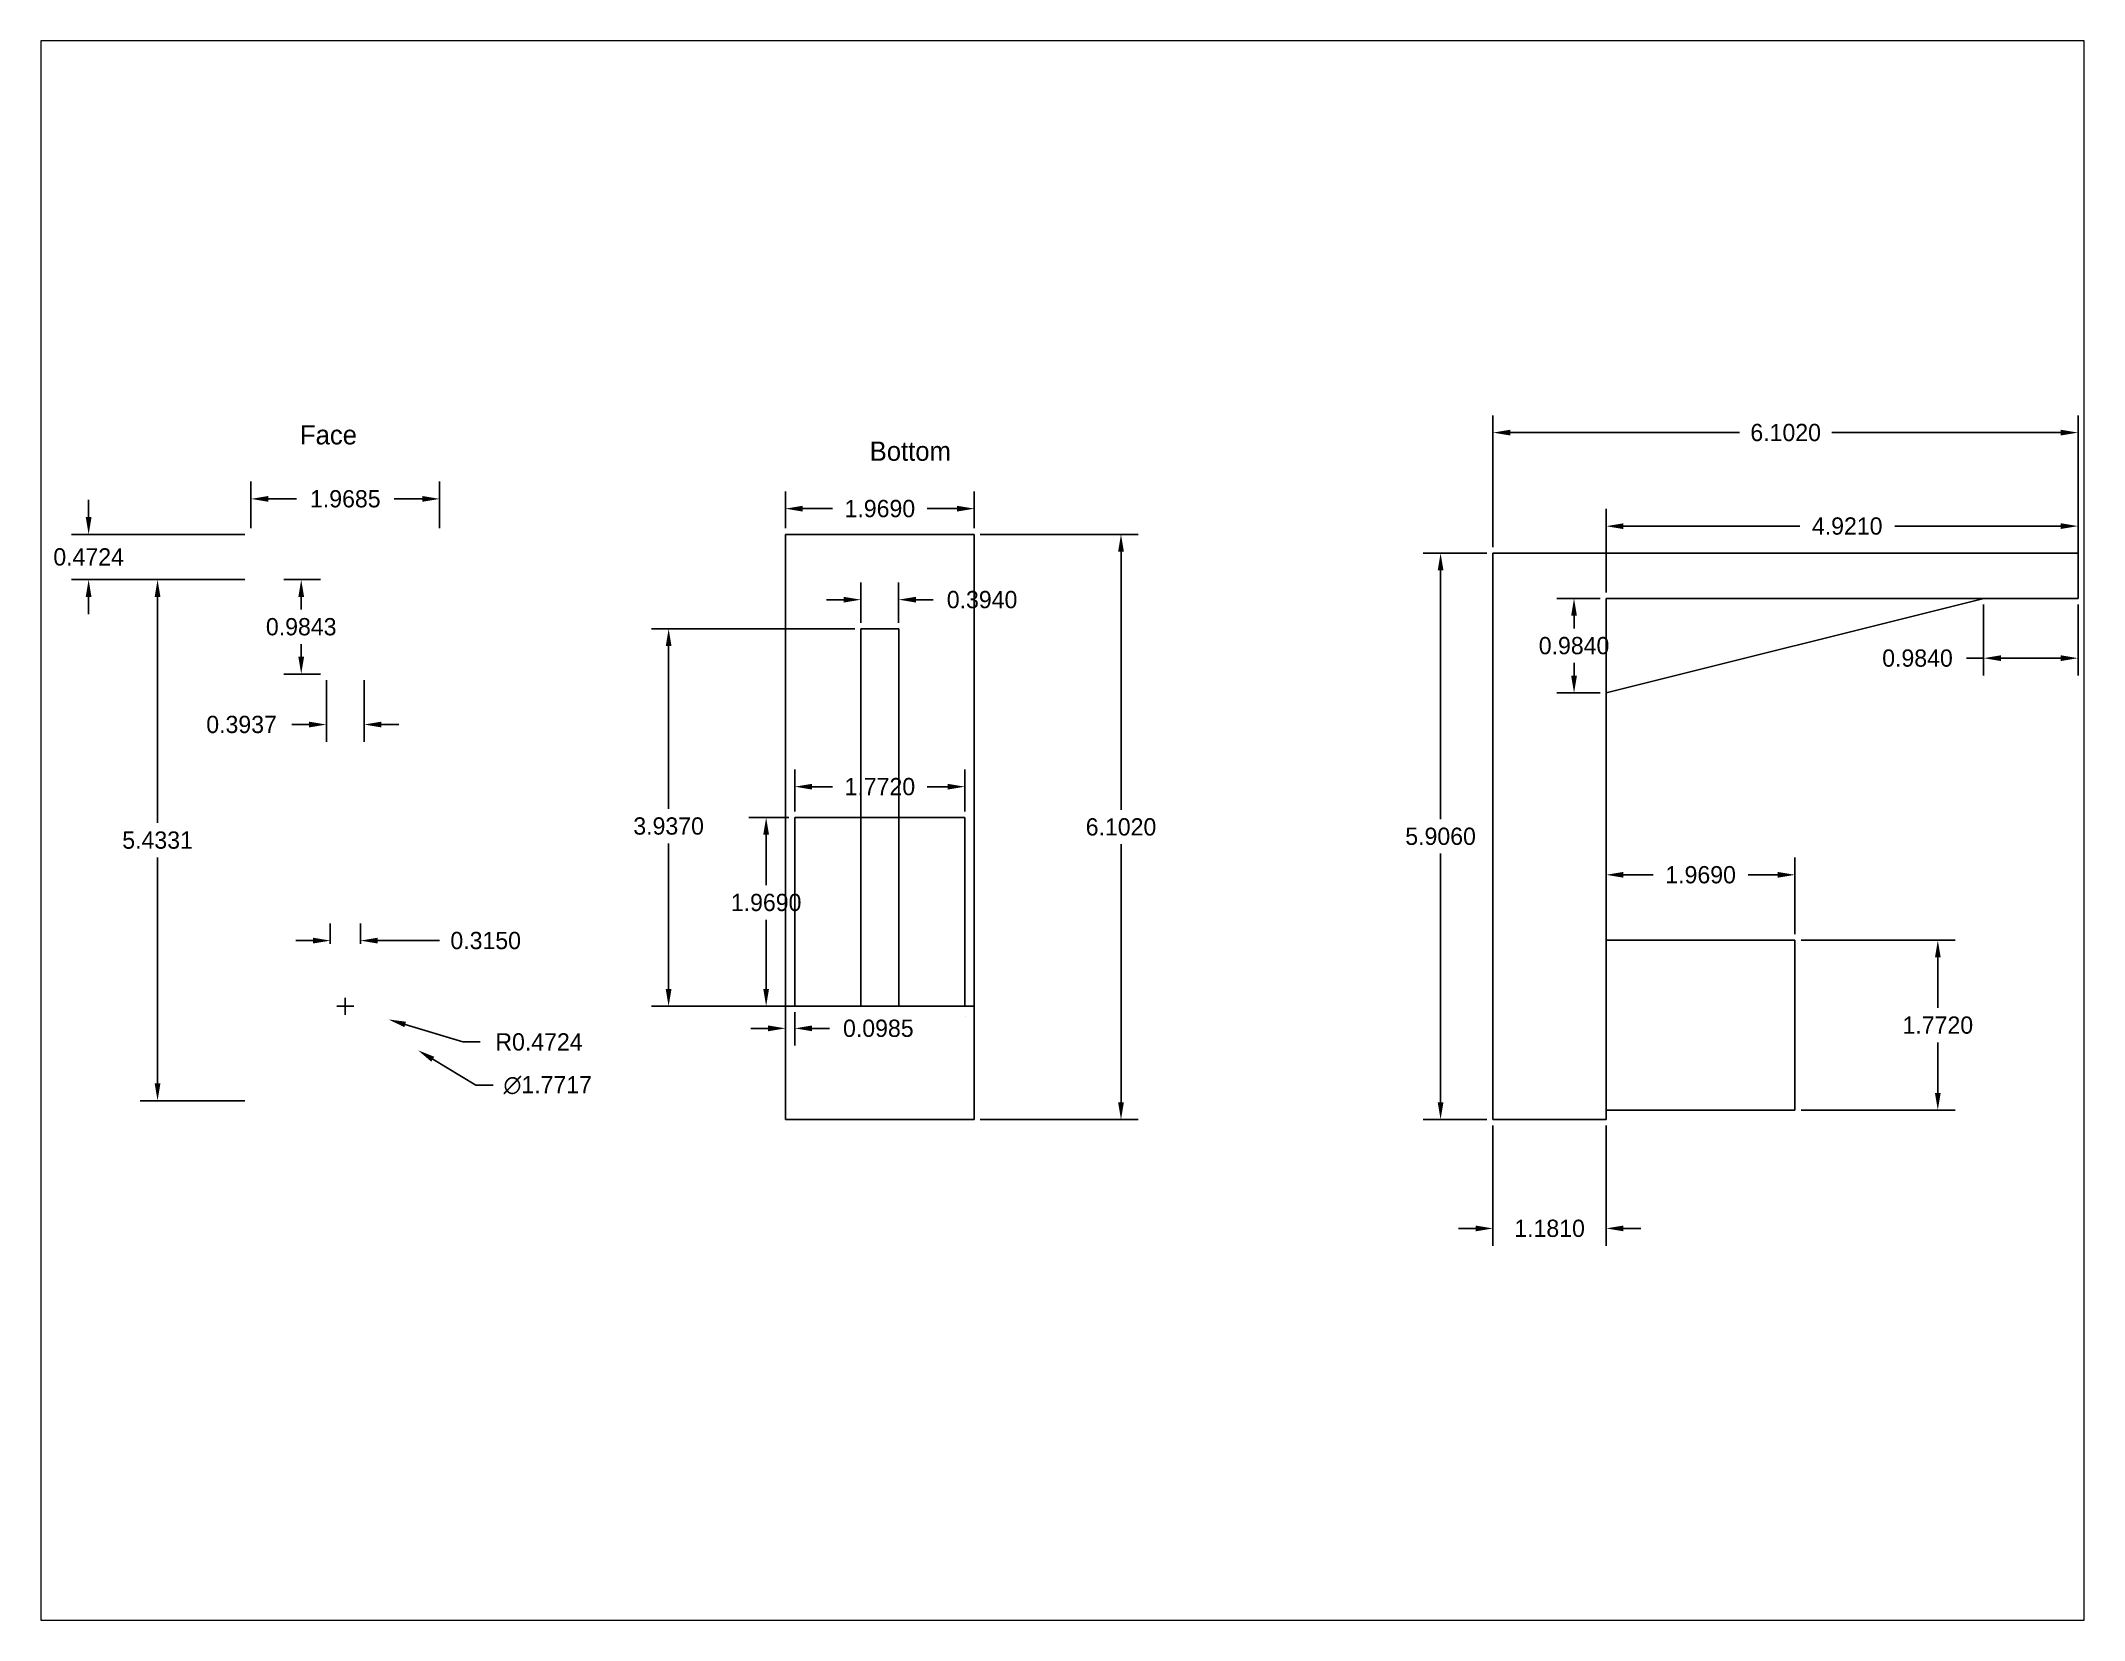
# Paper-space layout 'Layout1' of a CAD drawing. Header units: inches. Extents: x 1.1 to 9.9, y 0.85 to 7.65.
# The model-space entities are those that its viewports show. They can reach past a viewport. Long polylines and large blocks are cut down to what shows.
import ezdxf

# ---------------------------------------------------------------- set-up
doc = ezdxf.new("R2010")
doc.units = ezdxf.units.IN
doc.header["$MEASUREMENT"] = 0
doc.dimstyles.get("Standard").update_dxf_attribs({"dimtxt": 0.18, "dimasz": 0.18, "dimexe": 0.18, "dimexo": 0.0625, "dimgap": 0.09, "dimtad": 0, "dimtih": 1, "dimtoh": 1, "dimdec": 4, "dimzin": 0, "dimdsep": 46, "dimtxsty": 'Standard', "dimcen": 0.09, "dimadec": 0, "dimazin": 0, "dimtfac": 1, "dimtdec": 4, "dimtofl": 0, "dimtmove": 0, "dimatfit": 3, "dimfxl": 1, "dimtolj": 1, "dimtzin": 0, "dimarcsym": 0})

# ---------------------------------------------------------------- blocks, each defined once
blk = doc.blocks.new('*D1')
at = {"color": 0, "lineweight": -2, "transparency": 16777216}
for p, q in [((-0.984, 4.984), (-0.984, 5.471)), ((0.984, 4.984), (0.984, 5.471)), ((-0.804, 5.291), (-0.51, 5.291)), ((0.804, 5.291), (0.51, 5.291))]:
    blk.add_line(p, q, dxfattribs=at)
at = {"color": 0, "transparency": 16777216}
for points in [[(-0.804, 5.321), (-0.804, 5.261), (-0.984, 5.291)], [(0.804, 5.321), (0.804, 5.261), (0.984, 5.291)]]:
    blk.add_solid(points, dxfattribs=at)
at = {"layer": 'Defpoints', "color": 0, "transparency": 16777216}
for p in [(-0.984, 5.291), (-0.984, 4.921, 4.921), (0.984, 4.921, 4.921)]:
    blk.add_point(p, dxfattribs=at)
at = {"color": 0, "transparency": 16777216, "insert": (0, 5.291), "char_height": 0.18, "attachment_point": 5}
blk.add_mtext('\\A1;1.9685', dxfattribs=at)
blk = doc.blocks.new('*D2')
at = {"color": 0, "lineweight": -2, "transparency": 16777216}
for p, q in [((-1.047, 4.449), (-2.138, 4.449)), ((-1.958, 4.269), (-1.958, 1.912)), ((-1.958, -0.804), (-1.958, 1.552)), ((-1.047, -0.984), (-2.138, -0.984))]:
    blk.add_line(p, q, dxfattribs=at)
at = {"color": 0, "transparency": 16777216}
for points in [[(-1.988, 4.269), (-1.928, 4.269), (-1.958, 4.449)], [(-1.988, -0.804), (-1.928, -0.804), (-1.958, -0.984)]]:
    blk.add_solid(points, dxfattribs=at)
at = {"layer": 'Defpoints', "color": 0, "transparency": 16777216}
for p in [(-1.958, 4.449), (-0.984, 4.449), (-0.984, -0.984)]:
    blk.add_point(p, dxfattribs=at)
at = {"color": 0, "transparency": 16777216, "insert": (-1.958, 1.732), "char_height": 0.18, "attachment_point": 5}
blk.add_mtext('\\A1;5.4331', dxfattribs=at)
blk = doc.blocks.new('*D3')
at = {"color": 0, "lineweight": -2, "transparency": 16777216}
for p, q in [((-2.677, 5.101), (-2.677, 5.281)), ((-1.047, 4.921), (-2.857, 4.921)), ((-1.047, 4.449), (-2.857, 4.449)), ((-2.677, 4.269), (-2.677, 4.089))]:
    blk.add_line(p, q, dxfattribs=at)
at = {"color": 0, "transparency": 16777216}
for points in [[(-2.707, 5.101), (-2.647, 5.101), (-2.677, 4.921)], [(-2.707, 4.269), (-2.647, 4.269), (-2.677, 4.449)]]:
    blk.add_solid(points, dxfattribs=at)
at = {"layer": 'Defpoints', "color": 0, "transparency": 16777216}
for p in [(-0.984, 4.921, 4.921), (-2.677, 4.449), (-0.984, 4.449, 4.921)]:
    blk.add_point(p, dxfattribs=at)
at = {"color": 0, "transparency": 16777216, "insert": (-2.677, 4.685), "char_height": 0.18, "attachment_point": 5}
blk.add_mtext('\\A1;0.4724', dxfattribs=at)
blk = doc.blocks.new('*D4')
at = {"color": 0, "lineweight": -2, "transparency": 16777216}
for p, q in [((-0.259, 4.449), (-0.64, 4.449)), ((-0.46, 4.269), (-0.46, 4.137)), ((-0.46, 3.645), (-0.46, 3.777)), ((-0.259, 3.465), (-0.64, 3.465))]:
    blk.add_line(p, q, dxfattribs=at)
at = {"color": 0, "transparency": 16777216}
for points in [[(-0.49, 4.269), (-0.43, 4.269), (-0.46, 4.449)], [(-0.49, 3.645), (-0.43, 3.645), (-0.46, 3.465)]]:
    blk.add_solid(points, dxfattribs=at)
at = {"layer": 'Defpoints', "color": 0, "transparency": 16777216}
for p in [(-0.46, 4.449), (-0.197, 4.449), (-0.197, 3.465)]:
    blk.add_point(p, dxfattribs=at)
at = {"color": 0, "transparency": 16777216, "insert": (-0.46, 3.957), "char_height": 0.18, "attachment_point": 5}
blk.add_mtext('\\A1;0.9843', dxfattribs=at)
blk = doc.blocks.new('*D5')
at = {"color": 0, "lineweight": -2, "transparency": 16777216}
for p, q in [((-0.197, 3.402), (-0.197, 2.758)), ((0.197, 3.402), (0.197, 2.758)), ((-0.377, 2.938), (-0.557, 2.938)), ((0.377, 2.938), (0.557, 2.938))]:
    blk.add_line(p, q, dxfattribs=at)
at = {"color": 0, "transparency": 16777216}
for points in [[(-0.377, 2.968), (-0.377, 2.908), (-0.197, 2.938)], [(0.377, 2.968), (0.377, 2.908), (0.197, 2.938)]]:
    blk.add_solid(points, dxfattribs=at)
at = {"layer": 'Defpoints', "color": 0, "transparency": 16777216}
for p in [(-0.197, 3.465), (0.197, 3.465), (-0.197, 2.938)]:
    blk.add_point(p, dxfattribs=at)
at = {"color": 0, "transparency": 16777216, "insert": (-1.082, 2.938), "char_height": 0.18, "attachment_point": 5}
blk.add_mtext('\\A1;0.3937', dxfattribs=at)
blk = doc.blocks.new('*D6')
at = {"color": 0, "lineweight": -2, "transparency": 16777216}
for p, q in [((-0.157, 0.653), (-0.157, 0.865)), ((0.157, 0.653), (0.157, 0.865)), ((-0.337, 0.685), (-0.517, 0.685)), ((0.337, 0.685), (0.984, 0.685))]:
    blk.add_line(p, q, dxfattribs=at)
at = {"color": 0, "transparency": 16777216}
for points in [[(-0.337, 0.715), (-0.337, 0.655), (-0.157, 0.685)], [(0.337, 0.715), (0.337, 0.655), (0.157, 0.685)]]:
    blk.add_solid(points, dxfattribs=at)
at = {"layer": 'Defpoints', "color": 0, "transparency": 16777216}
for p in [(0.157, 0.685), (-0.157, 0.591, 1.969), (0.157, 0.591, 1.969)]:
    blk.add_point(p, dxfattribs=at)
at = {"color": 0, "transparency": 16777216, "insert": (1.464, 0.685), "char_height": 0.18, "attachment_point": 5}
blk.add_mtext('\\A1;0.3150', dxfattribs=at)
blk = doc.blocks.new('*D8')
at = {"color": 0, "lineweight": -2, "transparency": 16777216}
for p, q in [((-0.09, 0), (0.09, 0)), ((0, -0.09), (0, 0.09)), ((1.225, -0.372), (0.624, -0.189)), ((1.405, -0.372), (1.225, -0.372))]:
    blk.add_line(p, q, dxfattribs=at)
at = {"color": 0, "transparency": 16777216}
blk.add_solid([(0.633, -0.161), (0.616, -0.218), (0.452, -0.137)], dxfattribs=at)
at = {"layer": 'Defpoints', "color": 0, "transparency": 16777216}
for p in [(0, 0, 0.394), (0.452, -0.137, 0.394)]:
    blk.add_point(p, dxfattribs=at)
at = {"color": 0, "transparency": 16777216, "insert": (2.02, -0.372), "char_height": 0.18, "attachment_point": 5}
blk.add_mtext('\\A1;R0.4724', dxfattribs=at)
blk = doc.blocks.new('*D9')
at = {"color": 0, "lineweight": -2, "transparency": 16777216}
for p, q in [((-0.09, 0), (0.09, 0)), ((0, -0.09), (0, 0.09)), ((1.361, -0.823), (0.912, -0.552)), ((1.541, -0.823), (1.361, -0.823))]:
    blk.add_line(p, q, dxfattribs=at)
at = {"color": 0, "transparency": 16777216}
blk.add_solid([(0.928, -0.526), (0.896, -0.577), (0.758, -0.458)], dxfattribs=at)
at = {"layer": 'Defpoints', "color": 0, "transparency": 16777216}
for p in [(-0.758, 0.458, 1.969), (0.758, -0.458, 1.969)]:
    blk.add_point(p, dxfattribs=at)
at = {"color": 0, "transparency": 16777216, "insert": (2.111, -0.823), "char_height": 0.18, "attachment_point": 5}
blk.add_mtext('\\A1;∅1.7717', dxfattribs=at)
blk = doc.blocks.new('*D10')
at = {"color": 0, "lineweight": -2, "transparency": 16777216}
for p, q in [((5.315, 3.937), (3.192, 3.937)), ((3.372, 3.757), (3.372, 2.059)), ((3.372, 0.18), (3.372, 1.699)), ((5.315, 0), (3.192, 0))]:
    blk.add_line(p, q, dxfattribs=at)
at = {"color": 0, "transparency": 16777216}
for points in [[(3.342, 3.757), (3.402, 3.757), (3.372, 3.937)], [(3.342, 0.18), (3.402, 0.18), (3.372, 0)]]:
    blk.add_solid(points, dxfattribs=at)
at = {"layer": 'Defpoints', "color": 0, "transparency": 16777216}
for p in [(3.372, 3.937), (5.377, 3.937, -1.181), (5.377, 0, -1.181)]:
    blk.add_point(p, dxfattribs=at)
at = {"color": 0, "transparency": 16777216, "insert": (3.372, 1.879), "char_height": 0.18, "attachment_point": 5}
blk.add_mtext('\\A1;3.9370', dxfattribs=at)
blk = doc.blocks.new('*D11')
at = {"color": 0, "lineweight": -2, "transparency": 16777216}
for p, q in [((5.377, 4), (5.377, 4.42)), ((5.771, 4), (5.771, 4.42)), ((5.197, 4.24), (5.017, 4.24)), ((5.951, 4.24), (6.131, 4.24))]:
    blk.add_line(p, q, dxfattribs=at)
at = {"color": 0, "transparency": 16777216}
for points in [[(5.197, 4.27), (5.197, 4.21), (5.377, 4.24)], [(5.951, 4.27), (5.951, 4.21), (5.771, 4.24)]]:
    blk.add_solid(points, dxfattribs=at)
at = {"layer": 'Defpoints', "color": 0, "transparency": 16777216}
for p in [(5.771, 4.24), (5.377, 3.937, -1.181), (5.771, 3.937, -1.181)]:
    blk.add_point(p, dxfattribs=at)
at = {"color": 0, "transparency": 16777216, "insert": (6.641, 4.24), "char_height": 0.18, "attachment_point": 5}
blk.add_mtext('\\A1;0.3940', dxfattribs=at)
blk = doc.blocks.new('*D12')
at = {"color": 0, "lineweight": -2, "transparency": 16777216}
for p, q in [((6.622, 4.921), (8.27, 4.921)), ((8.09, 4.741), (8.09, 2.05)), ((8.09, -1.001), (8.09, 1.69)), ((6.622, -1.181), (8.27, -1.181))]:
    blk.add_line(p, q, dxfattribs=at)
at = {"color": 0, "transparency": 16777216}
for points in [[(8.06, 4.741), (8.12, 4.741), (8.09, 4.921)], [(8.06, -1.001), (8.12, -1.001), (8.09, -1.181)]]:
    blk.add_solid(points, dxfattribs=at)
at = {"layer": 'Defpoints', "color": 0, "transparency": 16777216}
for p in [(6.559, 4.921, -1.181), (6.559, -1.181, -1.181), (8.09, -1.181)]:
    blk.add_point(p, dxfattribs=at)
at = {"color": 0, "transparency": 16777216, "insert": (8.09, 1.87), "char_height": 0.18, "attachment_point": 5}
blk.add_mtext('\\A1;6.1020', dxfattribs=at)
blk = doc.blocks.new('*D13')
at = {"color": 0, "lineweight": -2, "transparency": 16777216}
for p, q in [((4.59, 4.984), (4.59, 5.369)), ((6.559, 4.984), (6.559, 5.369)), ((4.77, 5.189), (5.08, 5.189)), ((6.379, 5.189), (6.07, 5.189))]:
    blk.add_line(p, q, dxfattribs=at)
at = {"color": 0, "transparency": 16777216}
for points in [[(4.77, 5.219), (4.77, 5.159), (4.59, 5.189)], [(6.379, 5.219), (6.379, 5.159), (6.559, 5.189)]]:
    blk.add_solid(points, dxfattribs=at)
at = {"layer": 'Defpoints', "color": 0, "transparency": 16777216}
for p in [(6.559, 5.189), (4.59, 4.921, -1.181), (6.559, 4.921, -1.181)]:
    blk.add_point(p, dxfattribs=at)
at = {"color": 0, "transparency": 16777216, "insert": (5.575, 5.189), "char_height": 0.18, "attachment_point": 5}
blk.add_mtext('\\A1;1.9690', dxfattribs=at)
blk = doc.blocks.new('*D17')
at = {"color": 0, "lineweight": -2, "transparency": 16777216}
for p, q in [((4.59, -0.062), (4.59, -0.41)), ((4.689, -0.062), (4.689, -0.41)), ((4.41, -0.23), (4.23, -0.23)), ((4.869, -0.23), (5.049, -0.23))]:
    blk.add_line(p, q, dxfattribs=at)
at = {"color": 0, "transparency": 16777216}
for points in [[(4.41, -0.2), (4.41, -0.26), (4.59, -0.23)], [(4.869, -0.2), (4.869, -0.26), (4.689, -0.23)]]:
    blk.add_solid(points, dxfattribs=at)
at = {"layer": 'Defpoints', "color": 0, "transparency": 16777216}
for p in [(4.59, 0, -1.181), (4.689, 0, -1.181), (4.689, -0.23)]:
    blk.add_point(p, dxfattribs=at)
at = {"color": 0, "transparency": 16777216, "insert": (5.559, -0.23), "char_height": 0.18, "attachment_point": 5}
blk.add_mtext('\\A1;0.0985', dxfattribs=at)
blk = doc.blocks.new('*D19')
at = {"color": 0, "lineweight": -2, "transparency": 16777216}
for p, q in [((4.626, 1.969), (4.209, 1.969)), ((4.389, 1.789), (4.389, 1.262)), ((4.389, 0.18), (4.389, 0.902)), ((4.626, 0), (4.209, 0))]:
    blk.add_line(p, q, dxfattribs=at)
at = {"color": 0, "transparency": 16777216}
for points in [[(4.359, 1.789), (4.419, 1.789), (4.389, 1.969)], [(4.359, 0.18), (4.419, 0.18), (4.389, 0)]]:
    blk.add_solid(points, dxfattribs=at)
at = {"layer": 'Defpoints', "color": 0, "transparency": 16777216}
for p in [(4.389, 1.969), (4.689, 1.969, -1.181), (4.689, 0, -1.181)]:
    blk.add_point(p, dxfattribs=at)
at = {"color": 0, "transparency": 16777216, "insert": (4.389, 1.082), "char_height": 0.18, "attachment_point": 5}
blk.add_mtext('\\A1;1.9690', dxfattribs=at)
blk = doc.blocks.new('*D20')
at = {"color": 0, "lineweight": -2, "transparency": 16777216}
for p, q in [((4.689, 2.032), (4.689, 2.47)), ((6.461, 2.032), (6.461, 2.47)), ((4.869, 2.29), (5.08, 2.29)), ((6.281, 2.29), (6.07, 2.29))]:
    blk.add_line(p, q, dxfattribs=at)
at = {"color": 0, "transparency": 16777216}
for points in [[(4.869, 2.32), (4.869, 2.26), (4.689, 2.29)], [(6.281, 2.32), (6.281, 2.26), (6.461, 2.29)]]:
    blk.add_solid(points, dxfattribs=at)
at = {"layer": 'Defpoints', "color": 0, "transparency": 16777216}
for p in [(6.461, 2.29), (4.689, 1.969, -1.181), (6.461, 1.969, -1.181)]:
    blk.add_point(p, dxfattribs=at)
at = {"color": 0, "transparency": 16777216, "insert": (5.575, 2.29), "char_height": 0.18, "attachment_point": 5}
blk.add_mtext('\\A1;1.7720', dxfattribs=at)
blk = doc.blocks.new('*D21')
at = {"color": 0, "lineweight": -2, "transparency": 16777216}
for p, q in [((11.969, -1.243), (11.969, -2.496)), ((13.15, -1.243), (13.15, -2.496)), ((11.789, -2.316), (11.609, -2.316)), ((13.33, -2.316), (13.51, -2.316))]:
    blk.add_line(p, q, dxfattribs=at)
at = {"color": 0, "transparency": 16777216}
for points in [[(11.789, -2.286), (11.789, -2.346), (11.969, -2.316)], [(13.33, -2.286), (13.33, -2.346), (13.15, -2.316)]]:
    blk.add_solid(points, dxfattribs=at)
at = {"layer": 'Defpoints', "color": 0, "transparency": 16777216}
for p in [(11.969, -1.181, -1.181), (13.15, -1.181, -1.181), (13.15, -2.316)]:
    blk.add_point(p, dxfattribs=at)
at = {"color": 0, "transparency": 16777216, "insert": (12.56, -2.316), "char_height": 0.18, "attachment_point": 5}
blk.add_mtext('\\A1;1.1810', dxfattribs=at)
blk = doc.blocks.new('*D22')
at = {"color": 0, "lineweight": -2, "transparency": 16777216}
for p, q in [((13.15, 4.315), (13.15, 5.186)), ((18.071, 4.316), (18.071, 5.187)), ((13.33, 5.006), (15.169, 5.007)), ((17.891, 5.007), (16.159, 5.007))]:
    blk.add_line(p, q, dxfattribs=at)
at = {"color": 0, "transparency": 16777216}
for points in [[(13.33, 5.036), (13.33, 4.976), (13.15, 5.006)], [(17.891, 5.037), (17.891, 4.977), (18.071, 5.007)]]:
    blk.add_solid(points, dxfattribs=at)
at = {"layer": 'Defpoints', "color": 0, "transparency": 16777216}
for p in [(18.071, 5.007), (13.15, 4.252, -1.181), (18.071, 4.253, -1.181)]:
    blk.add_point(p, dxfattribs=at)
at = {"color": 0, "transparency": 16777216, "insert": (15.664, 5.007), "char_height": 0.18, "attachment_point": 5}
blk.add_mtext('\\A1;4.9210', dxfattribs=at)
blk = doc.blocks.new('*D23')
at = {"color": 0, "lineweight": -2, "transparency": 16777216}
for p, q in [((11.969, 4.788), (11.969, 6.162)), ((12.149, 5.982), (14.542, 5.982)), ((17.891, 5.982), (15.502, 5.982)), ((18.071, 4.788), (18.071, 6.162))]:
    blk.add_line(p, q, dxfattribs=at)
at = {"color": 0, "transparency": 16777216}
for points in [[(12.149, 6.012), (12.149, 5.952), (11.969, 5.982)], [(17.891, 6.012), (17.891, 5.952), (18.071, 5.982)]]:
    blk.add_solid(points, dxfattribs=at)
at = {"layer": 'Defpoints', "color": 0, "transparency": 16777216}
for p in [(18.071, 5.982), (11.969, 4.725, -1.181), (18.071, 4.725, -1.181)]:
    blk.add_point(p, dxfattribs=at)
at = {"color": 0, "transparency": 16777216, "insert": (15.022, 5.982), "char_height": 0.18, "attachment_point": 5}
blk.add_mtext('\\A1;6.1020', dxfattribs=at)
blk = doc.blocks.new('*D24')
at = {"color": 0, "lineweight": -2, "transparency": 16777216}
for p, q in [((11.907, 4.725), (11.243, 4.725)), ((11.423, 4.545), (11.423, 1.952)), ((11.423, -1.001), (11.423, 1.592)), ((11.907, -1.181), (11.243, -1.181))]:
    blk.add_line(p, q, dxfattribs=at)
at = {"color": 0, "transparency": 16777216}
for points in [[(11.393, 4.545), (11.453, 4.545), (11.423, 4.725)], [(11.393, -1.001), (11.453, -1.001), (11.423, -1.181)]]:
    blk.add_solid(points, dxfattribs=at)
at = {"layer": 'Defpoints', "color": 0, "transparency": 16777216}
for p in [(11.423, 4.725), (11.969, 4.725, -1.181), (11.969, -1.181, -1.181)]:
    blk.add_point(p, dxfattribs=at)
at = {"color": 0, "transparency": 16777216, "insert": (11.423, 1.772), "char_height": 0.18, "attachment_point": 5}
blk.add_mtext('\\A1;5.9060', dxfattribs=at)
blk = doc.blocks.new('*D25')
at = {"color": 0, "lineweight": -2, "transparency": 16777216}
for p, q in [((13.088, 4.252), (12.635, 4.252)), ((12.815, 4.072), (12.815, 3.94)), ((12.815, 3.448), (12.815, 3.58)), ((13.088, 3.268), (12.635, 3.268))]:
    blk.add_line(p, q, dxfattribs=at)
at = {"color": 0, "transparency": 16777216}
for points in [[(12.785, 4.072), (12.845, 4.072), (12.815, 4.252)], [(12.785, 3.448), (12.845, 3.448), (12.815, 3.268)]]:
    blk.add_solid(points, dxfattribs=at)
at = {"layer": 'Defpoints', "color": 0, "transparency": 16777216}
for p in [(13.15, 4.252, -1.181), (12.815, 3.268), (13.15, 3.268, -1.181)]:
    blk.add_point(p, dxfattribs=at)
at = {"color": 0, "transparency": 16777216, "insert": (12.815, 3.76), "char_height": 0.18, "attachment_point": 5}
blk.add_mtext('\\A1;0.9840', dxfattribs=at)
blk = doc.blocks.new('*D26')
at = {"color": 0, "lineweight": -2, "transparency": 16777216}
for p, q in [((17.087, 4.191), (17.087, 3.45)), ((18.071, 4.191), (18.071, 3.45)), ((17.087, 3.63), (16.907, 3.63)), ((17.891, 3.63), (17.267, 3.63))]:
    blk.add_line(p, q, dxfattribs=at)
at = {"color": 0, "transparency": 16777216}
for points in [[(17.267, 3.66), (17.267, 3.6), (17.087, 3.63)], [(17.891, 3.66), (17.891, 3.6), (18.071, 3.63)]]:
    blk.add_solid(points, dxfattribs=at)
at = {"layer": 'Defpoints', "color": 0, "transparency": 16777216}
for p in [(17.087, 4.253, -1.181), (18.071, 4.253, -1.181), (17.087, 3.63)]:
    blk.add_point(p, dxfattribs=at)
at = {"color": 0, "transparency": 16777216, "insert": (16.397, 3.63), "char_height": 0.18, "attachment_point": 5}
blk.add_mtext('\\A1;0.9840', dxfattribs=at)
blk = doc.blocks.new('*D28')
at = {"color": 0, "lineweight": -2, "transparency": 16777216}
for p, q in [((13.15, 0.752), (13.15, 1.551)), ((15.119, 0.752), (15.119, 1.551)), ((13.33, 1.371), (13.64, 1.371)), ((14.939, 1.371), (14.63, 1.371))]:
    blk.add_line(p, q, dxfattribs=at)
at = {"color": 0, "transparency": 16777216}
for points in [[(13.33, 1.401), (13.33, 1.341), (13.15, 1.371)], [(14.939, 1.401), (14.939, 1.341), (15.119, 1.371)]]:
    blk.add_solid(points, dxfattribs=at)
at = {"layer": 'Defpoints', "color": 0, "transparency": 16777216}
for p in [(15.119, 1.371), (13.15, 0.689, -1.181), (15.119, 0.689, -1.181)]:
    blk.add_point(p, dxfattribs=at)
at = {"color": 0, "transparency": 16777216, "insert": (14.135, 1.371), "char_height": 0.18, "attachment_point": 5}
blk.add_mtext('\\A1;1.9690', dxfattribs=at)
blk = doc.blocks.new('*D29')
at = {"color": 0, "lineweight": -2, "transparency": 16777216}
for p, q in [((15.182, 0.689), (16.789, 0.689)), ((16.609, 0.509), (16.609, -0.017)), ((16.609, -0.903), (16.609, -0.377)), ((15.182, -1.083), (16.789, -1.083))]:
    blk.add_line(p, q, dxfattribs=at)
at = {"color": 0, "transparency": 16777216}
for points in [[(16.579, 0.509), (16.639, 0.509), (16.609, 0.689)], [(16.579, -0.903), (16.639, -0.903), (16.609, -1.083)]]:
    blk.add_solid(points, dxfattribs=at)
at = {"layer": 'Defpoints', "color": 0, "transparency": 16777216}
for p in [(15.119, 0.689, -1.181), (15.119, -1.083, -1.181), (16.609, -1.083)]:
    blk.add_point(p, dxfattribs=at)
at = {"color": 0, "transparency": 16777216, "insert": (16.609, -0.197), "char_height": 0.18, "attachment_point": 5}
blk.add_mtext('\\A1;1.7720', dxfattribs=at)

msp = doc.modelspace()

# ---------------------------------------------------------------- linework, layer by layer
for p, q in [((4.5905, -1.18074, -1.1811), (4.5905, 4.92126, -1.1811)), ((4.5905, 4.92126, -1.1811), (6.5595, 4.92126, -1.1811)), ((6.5595, 4.92126, -1.1811), (6.5595, -1.18074, -1.1811)), ((11.96924, -1.18074, -1.1811), (11.96924, 4.72526, -1.1811)), ((11.96924, 4.72526, -1.1811), (18.07124, 4.72526, -1.1811)), ((18.07124, 4.72526, -1.1811), (18.07124, 4.25326, -1.1811)), ((13.15024, 4.25226, -1.1811), (18.07124, 4.25326, -1.1811)), ((13.15024, 3.26826, -1.1811), (17.08724, 4.25326, -1.1811)), ((13.15024, -1.18074, -1.1811), (13.15024, 4.25226, -1.1811)), ((13.15024, 4.25226, -1.1811), (13.15024, 3.26826, -1.1811)), ((18.07124, 4.25326, -1.1811), (17.08724, 4.25326, -1.1811)), ((5.3775, 0.00026, -1.1811), (5.3775, 3.93726, -1.1811)), ((5.3775, 3.93726, -1.1811), (5.7715, 3.93726, -1.1811)), ((5.7715, 3.93726, -1.1811), (5.7715, 0.00026, -1.1811)), ((4.689, 0.00026, -1.1811), (4.689, 1.96926, -1.1811)), ((4.689, 1.96926, -1.1811), (6.461, 1.96926, -1.1811)), ((6.461, 1.96926, -1.1811), (6.461, 0.00026, -1.1811)), ((13.15024, -1.18074, -1.1811), (13.15024, 0.68926, -1.1811)), ((13.15024, 0.68926, -1.1811), (15.11924, 0.68926, -1.1811)), ((15.11924, 0.68926, -1.1811), (15.11924, -1.08274, -1.1811)), ((4.5905, -1.18074, -1.1811), (4.5905, 0.00026, -1.1811)), ((4.5905, 0.00026, -1.1811), (6.5595, 0.00026, -1.1811)), ((4.5905, 0.00026, -1.1811), (5.3775, 0.00026, -1.1811)), ((4.5905, 0.00026, -1.1811), (4.689, 0.00026, -1.1811)), ((5.7715, 0.00026, -1.1811), (5.3775, 0.00026, -1.1811)), ((6.461, 0.00026, -1.1811), (6.461, 0.00026, -1.1811)), ((6.46625, -0.10481, -0.54652), (6.46625, -0.10481, -0.54652)), ((6.5595, -1.18074, -1.1811), (4.5905, -1.18074, -1.1811)), ((11.96924, -1.18074, -1.1811), (13.15024, -1.18074, -1.1811)), ((15.11924, -1.08274, -1.1811), (13.15024, -1.08274, -1.1811)), ((13.15024, -1.08274, -1.1811), (13.15024, -1.08274, -1.1811))]:
    msp.add_line(p, q)

# ---------------------------------------------------------------- texts
at = {"char_height": 0.2, "attachment_point": 1}
for s, width, insert in [('Face', 3.6147037, (-0.473, 6.05876)), ('Bottom', 1.6106526, (5.46882, 5.88858))]:
    msp.add_mtext_dynamic_manual_height_columns(s, width=width, gutter_width=1, heights=[0], dxfattribs=dict(at, insert=insert))

# ---------------------------------------------------------------- dimensions: what is measured, and where the dimension line sits
for base, p1, p2, picture, middle in [((18.07124, 5.98211), (11.96924, 4.72526, -1.1811), (18.07124, 4.72526, -1.1811), '*D23', (15.02227, 5.98211)), ((-0.19685, 2.93832), (0.19685, 3.46457), (-0.19685, 3.46457), '*D5', (-1.08185, 2.93832)), ((0.15748, 0.68462), (-0.15748, 0.59055, 1.9685), (0.15748, 0.59055, 1.9685), '*D6', (1.46379, 0.68462))]:
    dim = msp.add_linear_dim(base=base, p1=p1, p2=p2, dimstyle='Standard')
    dim.commit()
    dim.dimension.update_dxf_attribs({"geometry": picture, "text_midpoint": middle, "dimtype": 160})
for base, p1, p2, picture, middle in [((-0.98425, 5.29053), (0.98425, 4.92126, 4.92126), (-0.98425, 4.92126, 4.92126), '*D1', (0, 5.29053)), ((6.5595, 5.18904), (4.5905, 4.92126, -1.1811), (6.5595, 4.92126, -1.1811), '*D13', (5.575, 5.18904)), ((5.7715, 4.23982), (5.3775, 3.93726, -1.1811), (5.7715, 3.93726, -1.1811), '*D11', (6.6415, 4.23982)), ((17.08724, 3.62967), (18.07124, 4.25326, -1.1811), (17.08724, 4.25326, -1.1811), '*D26', (16.39724, 3.62967)), ((6.461, 2.29033), (4.689, 1.96926, -1.1811), (6.461, 1.96926, -1.1811), '*D20', (5.575, 2.29033)), ((15.11924, 1.37062), (13.15024, 0.68926, -1.1811), (15.11924, 0.68926, -1.1811), '*D28', (14.13474, 1.37062)), ((4.689, -0.23005), (4.5905, 0.00026, -1.1811), (4.689, 0.00026, -1.1811), '*D17', (5.559, -0.23005)), ((13.15024, -2.31565), (11.96924, -1.18074, -1.1811), (13.15024, -1.18074, -1.1811), '*D21', (12.55974, -2.31565))]:
    dim = msp.add_linear_dim(base=base, p1=p1, p2=p2, dimstyle='Standard')
    dim.commit()
    dim.dimension.update_dxf_attribs({"geometry": picture, "text_midpoint": middle})
for base, p1, p2, picture, middle in [((-2.67652, 4.44882), (-0.98425, 4.92126, 4.92126), (-0.98425, 4.44882, 4.92126), '*D3', (-2.67652, 4.68504)), ((8.08998, -1.18074), (6.5595, 4.92126, -1.1811), (6.5595, -1.18074, -1.1811), '*D12', (8.08998, 1.87026)), ((11.42252, 4.72526), (11.96924, -1.18074, -1.1811), (11.96924, 4.72526, -1.1811), '*D24', (11.42252, 1.77226)), ((-1.95806, 4.44882), (-0.98425, -0.98425), (-0.98425, 4.44882), '*D2', (-1.95806, 1.73228)), ((-0.460421, 4.448819), (-0.19685, 3.464567), (-0.19685, 4.448819), '*D4', (-0.460421, 3.956693)), ((12.81545, 3.26826), (13.15024, 4.25226, -1.1811), (13.15024, 3.26826, -1.1811), '*D25', (12.81545, 3.76026))]:
    dim = msp.add_linear_dim(base=base, p1=p1, p2=p2, angle=90, dimstyle='Standard')
    dim.commit()
    dim.dimension.update_dxf_attribs({"geometry": picture, "text_midpoint": middle})
for base, p1, p2, angle, picture, middle, dimtype in [((18.07109, 5.00733), (13.15024, 4.25226, -1.1811), (18.07124, 4.25326, -1.1811), 0.011643, '*D22', (15.66357, 5.00684), 161), ((3.37244, 3.93726), (5.3775, 0.00026, -1.1811), (5.3775, 3.93726, -1.1811), 90, '*D10', (3.37244, 1.87876), 160), ((4.38948, 1.96926), (4.689, 0.00026, -1.1811), (4.689, 1.96926, -1.1811), 90, '*D19', (4.38948, 1.08228), 161)]:
    dim = msp.add_linear_dim(base=base, p1=p1, p2=p2, angle=angle, dimstyle='Standard')
    dim.commit()
    dim.dimension.update_dxf_attribs({"geometry": picture, "text_midpoint": middle, "dimtype": dimtype})
dim = msp.add_aligned_dim(p1=(15.11924, 0.68926, -1.1811), p2=(15.11924, -1.08274, -1.1811), distance=1.49007, dimstyle='Standard')
dim.commit()
dim.dimension.update_dxf_attribs({"geometry": '*D29', "text_midpoint": (16.60931, -0.19674)})
dim = msp.add_diameter_dim_2p(p1=(-0.75798, 0.45843, 1.9685), p2=(0.75798, -0.45843, 1.9685), dimstyle='Standard')
dim.commit()
dim.dimension.update_dxf_attribs({"geometry": '*D9', "text_midpoint": (2.11086, -0.82305), "dimtype": 163})
dim = msp.add_radius_dim(center=(0, 0, 0.3937), mpoint=(0.45211, -0.1371, 0.3937), dimstyle='Standard')
dim.commit()
dim.dimension.update_dxf_attribs({"geometry": '*D8', "text_midpoint": (2.02033, -0.37158), "dimtype": 164})

psp = doc.layouts.get("Layout1")

# ---------------------------------------------------------------- viewports
at = {"layer": '0', "view_target_point": (7.47986, 1.83323)}
psp.add_viewport(center=(5.5, 4.25), size=(8.8, 6.8), view_center_point=(0, 0), view_height=16.466903, dxfattribs=at)

doc.saveas('drawing.dxf')
